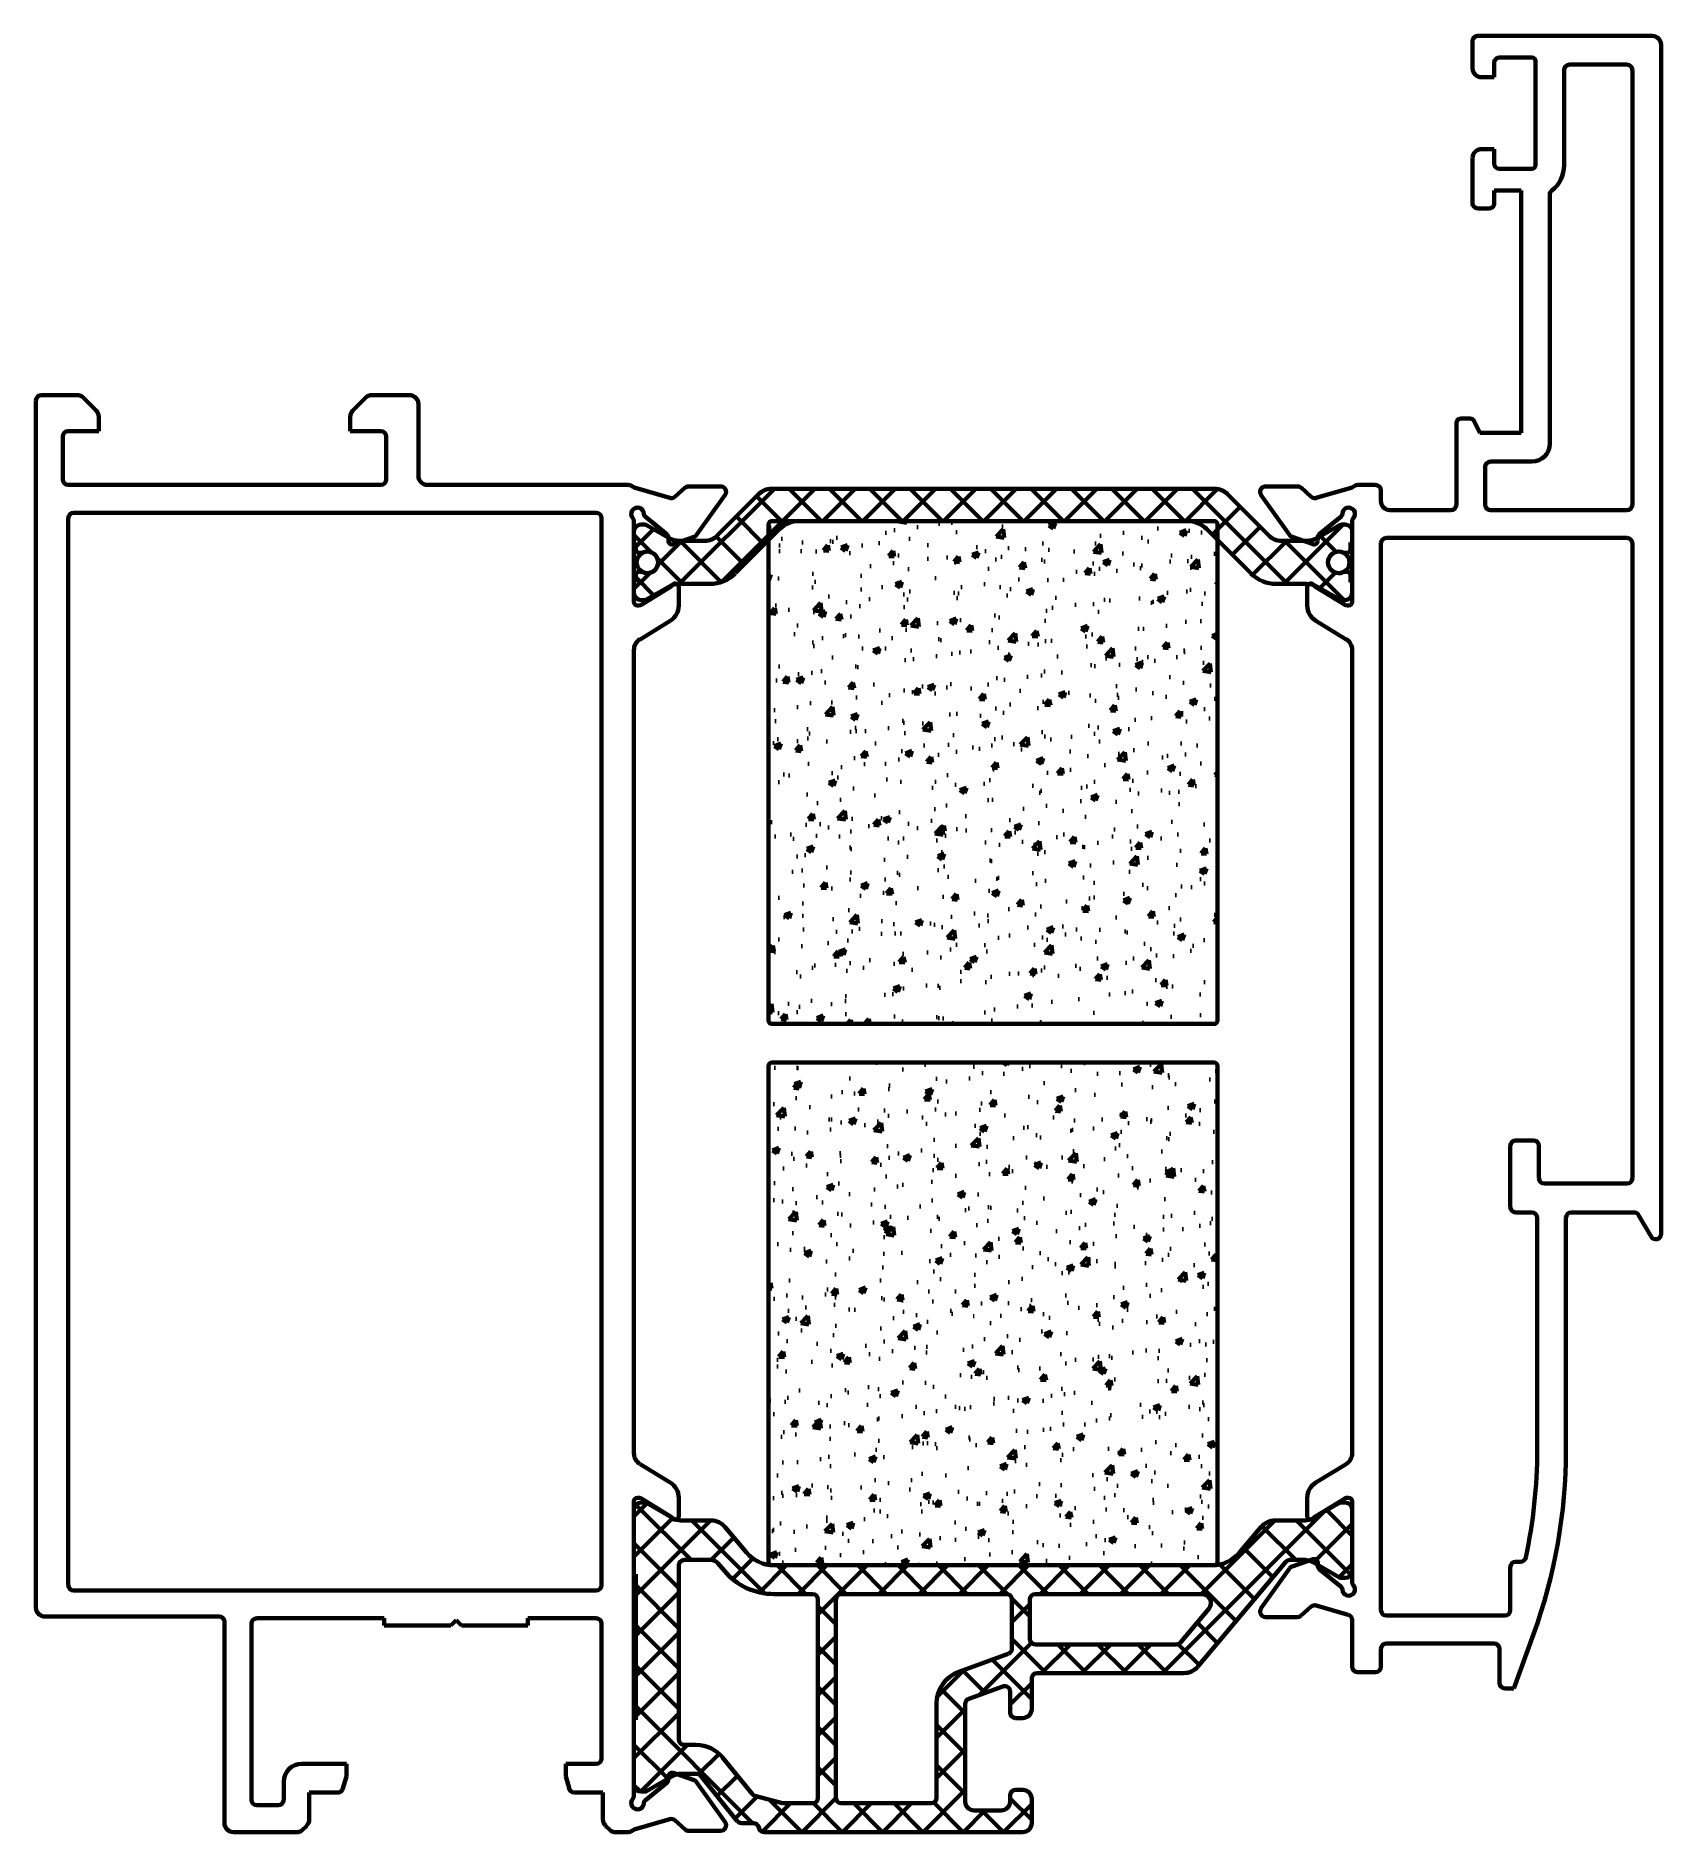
# Model space of a CAD drawing. Header units: millimetres. Extents: x 1432 to 1523, y 108 to 208.
import ezdxf

# ---------------------------------------------------------------- set-up
doc = ezdxf.new("R2010")
doc.units = ezdxf.units.MM

msp = doc.modelspace()

# ---------------------------------------------------------------- hatches: boundary and pattern name
at = {"lineweight": 100}
h = msp.add_hatch(dxfattribs=at)
h.set_pattern_fill('ANSI37', color=8, scale=0.5, style=0)
h.paths.add_polyline_path([(1498.69, 182.27, 0.198912), (1497.99, 182.56), (1485.65, 182.56), (1473.31, 182.56, 0.198912), (1472.61, 182.27), (1470.29, 179.95, -0.198912), (1469.59, 179.66), (1468.19, 179.66, -0.131652), (1467.59, 179.82), (1466.36, 180.53, 0.131652), (1466.26, 180.56), (1466.05, 180.56, 0.414214), (1465.65, 180.16), (1465.65, 179.66, 0.414214), (1465.75, 179.56), (1465.75, 179.19, 0.499842), (1466.01, 178.99, 0.176375), (1466.14, 179, -0.551005), (1467, 178.46, -0.548704), (1466.15, 177.92, 0.181898), (1466.01, 177.93, 0.499842), (1465.75, 177.74), (1465.75, 177.36, 0.414214), (1465.65, 177.26), (1465.65, 176.76, 0.414214), (1466.05, 176.36), (1466.26, 176.36, 0.131652), (1466.36, 176.39), (1467.59, 177.1, -0.131652), (1468.19, 177.26), (1469.88, 177.26, 0.198912), (1471.3, 177.85), (1473.77, 180.32, -0.198912), (1474.83, 180.76), (1485.65, 180.76), (1496.47, 180.76, -0.198912), (1497.53, 180.32), (1500, 177.85, 0.198912), (1501.42, 177.26), (1503.11, 177.26, -0.131652), (1503.71, 177.1), (1504.94, 176.39, 0.131652), (1505.04, 176.36), (1505.25, 176.36, 0.414214), (1505.65, 176.76), (1505.65, 177.26, 0.414214), (1505.55, 177.36), (1505.55, 177.74, 0.499842), (1505.29, 177.93, 0.181925), (1505.15, 177.92, -1.575631), (1505.16, 179, 0.176826), (1505.29, 178.99, 0.499842), (1505.55, 179.19), (1505.55, 179.56, 0.414214), (1505.65, 179.66), (1505.65, 180.16, 0.414214), (1505.25, 180.56), (1505.04, 180.56, 0.131652), (1504.94, 180.53), (1503.71, 179.82, -0.131652), (1503.11, 179.66), (1501.71, 179.66, -0.198912), (1501.01, 179.95)])
h = msp.add_hatch(dxfattribs=at)
h.set_pattern_fill('AR-CONC', color=8, scale=0.02, angle=-1e-14, style=0)
h.paths.add_polyline_path([(1498.15, 180.56, 0.414214), (1497.95, 180.76), (1473.35, 180.76, 0.414214), (1473.15, 180.56), (1473.15, 152.96, 0.414214), (1473.35, 152.76), (1497.95, 152.76, 0.414214), (1498.15, 152.96)])
h = msp.add_hatch(dxfattribs=at)
h.set_pattern_fill('AR-CONC', color=8, scale=0.02, angle=-1e-14, style=0)
h.paths.add_polyline_path([(1498.15, 150.42, 0.414214), (1497.95, 150.62), (1473.35, 150.62, 0.414214), (1473.15, 150.42), (1473.15, 122.82, 0.414214), (1473.35, 122.62), (1497.95, 122.62, 0.414214), (1498.15, 122.82)])
h = msp.add_hatch(dxfattribs=at)
h.set_pattern_fill('ANSI37', color=8, scale=0.5, style=0)
edge = h.paths.add_edge_path(flags=16)
edge.add_arc((1484.4, 114.91), 1.9, 110, 180)
edge.add_line((1482.5, 114.91), (1482.5, 109.67))
edge.add_arc((1482.2, 109.67), 0.3, 270, 360, ccw=False)
edge.add_line((1482.2, 109.37), (1477.2, 109.37))
edge.add_arc((1477.2, 109.67), 0.3, 180, 270, ccw=False)
edge.add_line((1476.9, 109.67), (1476.9, 120.72))
edge.add_arc((1477.2, 120.72), 0.3, 90, 180, ccw=False)
edge.add_line((1477.2, 121.02), (1486.4, 121.02))
edge.add_arc((1486.4, 120.72), 0.3, 0, 90, ccw=False)
edge.add_line((1486.7, 120.72), (1486.7, 117.98))
edge.add_arc((1486.4, 117.98), 0.3, 290, 360, ccw=False)
edge.add_line((1486.5, 117.7), (1483.75, 116.69))
edge = h.paths.add_edge_path(flags=16)
edge.add_line((1488, 121.02), (1497.28, 121.02))
edge.add_arc((1497.28, 120.52), 0.5, -40, 90, ccw=False)
edge.add_line((1497.67, 120.2), (1496.09, 118.33))
edge.add_arc((1495.86, 118.52), 0.3, 270, 320, ccw=False)
edge.add_line((1495.86, 118.22), (1488, 118.22))
edge.add_arc((1488, 118.52), 0.3, 180, 270, ccw=False)
edge.add_line((1487.7, 118.52), (1487.7, 120.72))
edge.add_arc((1488, 120.72), 0.3, 90, 180, ccw=False)
edge = h.paths.add_edge_path(flags=16)
edge.add_arc((1473.45, 124.62), 3.6, 220, 270)
edge.add_line((1473.45, 121.02), (1475.6, 121.02))
edge.add_arc((1475.6, 120.72), 0.3, 0, 90, ccw=False)
edge.add_line((1475.9, 120.72), (1475.9, 109.67))
edge.add_arc((1475.6, 109.67), 0.3, -90, 0, ccw=False)
edge.add_line((1475.6, 109.37), (1474, 109.37))
edge.add_arc((1474, 109.67), 0.3, 255, 270, ccw=False)
edge.add_line((1473.92, 109.38), (1472.39, 109.79))
edge.add_arc((1472.47, 110.08), 0.3, 219.0322, 255, ccw=False)
edge.add_line((1472.24, 109.89), (1470.59, 111.92))
edge.add_arc((1469.12, 110.72), 1.9, 39.0322, 90)
edge.add_line((1469.12, 112.62), (1468.45, 112.62))
edge.add_arc((1468.45, 112.92), 0.3, 180, 270, ccw=False)
edge.add_line((1468.15, 112.92), (1468.15, 122.62))
edge.add_arc((1468.45, 122.62), 0.3, 90, 180, ccw=False)
edge.add_line((1468.45, 122.92), (1469.94, 122.92))
edge.add_arc((1469.94, 122.42), 0.5, 40, 90, ccw=False)
edge.add_line((1470.33, 122.74), (1470.69, 122.31))
edge = h.paths.add_edge_path()
edge.add_line((1487.3, 110.12), (1486.9, 110.12))
edge.add_arc((1486.9, 109.82), 0.3, 90, 180)
edge.add_line((1486.6, 109.82), (1486.6, 109.47))
edge.add_arc((1486.1, 109.47), 0.5, -90, 0, ccw=False)
edge.add_line((1486.1, 108.97), (1484.6, 108.97))
edge.add_arc((1484.6, 109.47), 0.5, 180, 270, ccw=False)
edge.add_line((1484.1, 109.47), (1484.1, 114.91))
edge.add_arc((1484.4, 114.91), 0.3, 110, 180, ccw=False)
edge.add_line((1484.3, 115.19), (1486.2, 115.88))
edge.add_arc((1486.3, 115.6), 0.3, 0, 110, ccw=False)
edge.add_line((1486.6, 115.6), (1486.6, 114.42))
edge.add_arc((1486.9, 114.42), 0.3, 180, 270)
edge.add_line((1486.9, 114.12), (1487.3, 114.12))
edge.add_arc((1487.3, 114.62), 0.5, 270, 359.5129)
edge.add_line((1487.8, 114.61), (1487.8, 116.32))
edge.add_arc((1488.1, 116.32), 0.3, 90, 180, ccw=False)
edge.add_line((1488.1, 116.62), (1496.28, 116.62))
edge.add_arc((1496.28, 117.62), 1, 270, 320)
edge.add_line((1497.05, 116.98), (1501.95, 122.81))
edge.add_arc((1502.18, 122.62), 0.3, 90, 140, ccw=False)
edge.add_line((1502.18, 122.92), (1503.04, 122.92))
edge.add_arc((1503.04, 122.12), 0.8, 60.0003, 90, ccw=False)
edge.add_line((1503.44, 122.81), (1504.94, 121.95))
edge.add_arc((1505.04, 122.12), 0.2, 240.0003, 270)
edge.add_line((1505.04, 121.92), (1505.25, 121.92))
edge.add_arc((1505.25, 122.32), 0.4, 270, 360)
edge.add_line((1505.65, 122.32), (1505.65, 125.72))
edge.add_arc((1505.25, 125.72), 0.4, 0, 90)
edge.add_line((1505.25, 126.12), (1505.04, 126.12))
edge.add_arc((1505.04, 125.92), 0.2, 90, 119.9997)
edge.add_line((1504.94, 126.1), (1503.44, 125.23))
edge.add_arc((1503.04, 125.92), 0.8, 270, 299.9997, ccw=False)
edge.add_line((1503.04, 125.12), (1501.35, 125.12))
edge.add_arc((1501.35, 124.12), 1, 90, 140)
edge.add_line((1500.58, 124.76), (1499.38, 123.34))
edge.add_arc((1497.85, 124.62), 2, 270, 320, ccw=False)
edge.add_line((1497.85, 122.62), (1473.45, 122.62))
edge.add_arc((1473.45, 124.62), 2, 220, 270, ccw=False)
edge.add_line((1471.92, 123.34), (1470.72, 124.76))
edge.add_arc((1469.95, 124.12), 1, 40, 90)
edge.add_line((1469.95, 125.12), (1468.26, 125.12))
edge.add_arc((1468.26, 125.92), 0.8, 240.0003, 270, ccw=False)
edge.add_line((1467.86, 125.23), (1466.36, 126.1))
edge.add_arc((1466.26, 125.92), 0.2, 60.0003, 90)
edge.add_line((1466.26, 126.12), (1466.05, 126.12))
edge.add_arc((1466.05, 125.72), 0.4, 90, 180)
edge.add_line((1465.65, 125.72), (1465.65, 122.12))
edge.add_line((1465.65, 122.12), (1465.75, 122.12))
edge.add_line((1465.75, 122.12), (1465.75, 114.02))
edge.add_line((1465.75, 114.02), (1465.65, 114.02))
edge.add_line((1465.65, 114.02), (1465.65, 110.42))
edge.add_arc((1466.05, 110.42), 0.4, 180, 270)
edge.add_line((1466.05, 110.02), (1466.26, 110.02))
edge.add_arc((1466.26, 110.22), 0.2, 270, 299.9997)
edge.add_line((1466.36, 110.05), (1467.86, 110.91))
edge.add_arc((1468.26, 110.22), 0.8, 90, 119.9997, ccw=False)
edge.add_line((1468.26, 111.02), (1469.12, 111.02))
edge.add_arc((1469.12, 110.72), 0.3, 39.0322, 90, ccw=False)
edge.add_line((1469.35, 110.91), (1471.4, 108.38))
edge.add_arc((1471.64, 108.57), 0.3, 219.0322, 270)
edge.add_line((1471.64, 108.27), (1472.31, 108.27))
edge.add_arc((1472.31, 107.97), 0.3, 9.5941, 90, ccw=False)
edge.add_arc((1472.9, 108.07), 0.3, 189.5941, 270)
edge.add_line((1472.9, 107.77), (1487.3, 107.77))
edge.add_arc((1487.3, 108.27), 0.5, 270, 360)
edge.add_line((1487.8, 108.27), (1487.8, 109.62))
edge.add_arc((1487.3, 109.62), 0.5, 0, 90)

# ---------------------------------------------------------------- linework, layer by layer
at = {"lineweight": 100, "ltscale": 10}
for p, q in [((1512.35, 205.97), (1512.35, 207.47)), ((1512.65, 207.77), (1522.35, 207.77)), ((1522.85, 207.27), (1522.85, 141.07)), ((1513.55, 206.33), (1513.55, 205.47)), ((1515.65, 206.57), (1513.85, 206.57)), ((1515.85, 200.57), (1515.85, 206.37)), ((1517.75, 206.17), (1520.95, 206.17)), ((1513.55, 205.47), (1512.85, 205.47)), ((1517.45, 200.57), (1517.45, 205.87)), ((1521.25, 205.87), (1521.25, 181.67)), ((1512.85, 201.47), (1513.55, 201.47)), ((1513.55, 201.47), (1513.55, 200.67)), ((1512.35, 198.47), (1512.35, 200.97)), ((1513.85, 200.37), (1515.65, 200.37)), ((1515.05, 199.17), (1513.55, 199.17)), ((1513.55, 199.17), (1513.55, 198.42)), ((1515.05, 185.67), (1515.05, 199.17)), ((1513.3, 198.17), (1512.65, 198.17)), ((1516.65, 185.07), (1516.65, 198.92)), ((1432.35, 120.27), (1432.35, 187.47)), ((1432.65, 187.77), (1434.64, 187.77)), ((1435, 187.62), (1435.7, 186.92)), ((1450, 186.92), (1450.7, 187.62)), ((1451.06, 187.77), (1453.15, 187.77)), ((1453.65, 187.27), (1453.65, 183.27)), ((1435.85, 186.56), (1435.85, 185.77)), ((1449.85, 185.77), (1449.85, 186.56)), ((1511.45, 181.67), (1511.45, 186.22)), ((1511.7, 186.47), (1512.22, 186.47)), ((1512.44, 186.32), (1512.75, 185.67)), ((1433.85, 185.47), (1433.85, 183.07)), ((1435.85, 185.77), (1434.15, 185.77)), ((1451.55, 185.77), (1449.85, 185.77)), ((1451.85, 183.07), (1451.85, 185.47)), ((1512.75, 185.67), (1515.05, 185.67)), ((1513.35, 184.07), (1515.65, 184.07)), ((1513.05, 181.67), (1513.05, 183.77)), ((1434.15, 182.77), (1451.55, 182.77)), ((1454.15, 182.77), (1465.35, 182.77)), ((1465.35, 182.77), (1465.35, 182.77)), ((1465.66, 182.63), (1467.65, 182.05)), ((1467.93, 182.11), (1468.5, 182.62)), ((1468.7, 182.69), (1470.48, 182.69)), ((1470.73, 182.22), (1469.14, 179.99)), ((1502.15, 179.99), (1500.57, 182.22)), ((1500.82, 182.69), (1502.6, 182.69)), ((1502.8, 182.62), (1503.37, 182.11)), ((1503.65, 182.05), (1505.64, 182.63)), ((1505.95, 182.77), (1506.95, 182.77)), ((1507.25, 182.47), (1507.25, 181.87)), ((1463.55, 181.22), (1434.45, 181.22)), ((1467.5, 180.02), (1466.27, 181.01)), ((1505.03, 181.01), (1503.8, 180.02)), ((1507.75, 181.37), (1511.15, 181.37)), ((1520.95, 181.37), (1513.35, 181.37)), ((1434.15, 180.92), (1434.15, 121.52)), ((1463.85, 121.52), (1463.85, 180.92)), ((1465.65, 180.78), (1465.65, 176.26)), ((1505.65, 176.26), (1505.65, 180.78)), ((1467.57, 179.67), (1467.57, 179.86)), ((1469, 179.88), (1467.83, 179.47)), ((1503.47, 179.47), (1502.3, 179.88)), ((1503.73, 179.86), (1503.73, 179.67)), ((1507.25, 179.52), (1507.25, 120.12)), ((1520.95, 179.82), (1507.55, 179.82)), ((1521.25, 144.17), (1521.25, 179.52)), ((1466.07, 176.1), (1467.76, 177.13)), ((1468.15, 177.08), (1468.15, 176.06)), ((1503.15, 176.06), (1503.15, 177.08)), ((1503.54, 177.13), (1505.23, 176.1)), ((1465.85, 176.06), (1465.92, 176.06)), ((1505.38, 176.06), (1505.45, 176.06)), ((1467.67, 175.2), (1465.99, 174.17)), ((1505.31, 174.17), (1503.63, 175.2)), ((1465.65, 173.58), (1465.65, 128.86)), ((1505.65, 128.86), (1505.65, 173.58)), ((1514.75, 146.27), (1515.75, 146.27)), ((1514.45, 142.57), (1514.45, 145.97)), ((1516.05, 145.97), (1516.05, 144.17)), ((1516.35, 143.87), (1520.95, 143.87)), ((1515.65, 142.27), (1514.75, 142.27)), ((1521.34, 142.27), (1517.85, 142.27)), ((1522.29, 140.92), (1521.6, 142.12)), ((1515.95, 129.04), (1515.95, 141.97)), ((1517.55, 141.97), (1517.55, 129.04)), ((1465.99, 128.26), (1467.67, 127.24)), ((1503.63, 127.24), (1505.31, 128.26)), ((1465.65, 126.18), (1465.65, 109.76)), ((1465.92, 126.38), (1465.85, 126.38)), ((1467.76, 125.31), (1466.07, 126.34)), ((1468.15, 126.38), (1468.15, 125.36)), ((1503.15, 125.36), (1503.15, 126.38)), ((1505.23, 126.34), (1503.54, 125.31)), ((1505.45, 126.38), (1505.38, 126.38)), ((1505.65, 121.66), (1505.65, 126.18)), ((1500.57, 120.22), (1502.15, 122.45)), ((1502.3, 122.56), (1503.47, 122.96)), ((1503.73, 122.77), (1503.73, 122.58)), ((1503.8, 122.42), (1505.03, 121.43)), ((1514.45, 120.12), (1514.45, 122.52)), ((1514.75, 122.82), (1515.02, 122.82)), ((1434.45, 121.22), (1463.55, 121.22)), ((1503.37, 120.33), (1502.8, 119.82)), ((1505.43, 119.87), (1503.65, 120.39)), ((1442.55, 119.77), (1432.85, 119.77)), ((1442.85, 108.27), (1442.85, 119.47)), ((1444.35, 119.37), (1444.35, 109.57)), ((1451.75, 119.67), (1444.65, 119.67)), ((1451.75, 119.27), (1451.75, 119.67)), ((1455.45, 119.27), (1451.75, 119.27)), ((1455.75, 119.57), (1455.45, 119.27)), ((1456.05, 119.27), (1455.75, 119.57)), ((1459.75, 119.27), (1456.05, 119.27)), ((1463.55, 119.67), (1459.75, 119.67)), ((1459.75, 119.67), (1459.75, 119.27)), ((1463.85, 111.87), (1463.85, 119.37)), ((1502.6, 119.74), (1500.82, 119.74)), ((1505.65, 116.97), (1505.65, 119.58)), ((1507.55, 119.82), (1514.15, 119.82)), ((1513.55, 118.27), (1507.55, 118.27)), ((1515.74, 118.78), (1514.65, 115.77)), ((1507.25, 117.97), (1507.25, 116.97)), ((1513.85, 116.07), (1513.85, 117.97)), ((1506.95, 116.67), (1505.95, 116.67)), ((1514.65, 115.77), (1514.15, 115.77)), ((1447.15, 111.57), (1449.65, 111.57)), ((1449.65, 111.57), (1449.65, 110.87)), ((1461.85, 110.87), (1461.85, 111.57)), ((1461.85, 111.57), (1463.55, 111.57)), ((1467.83, 111.06), (1469, 110.66)), ((1446.15, 109.57), (1446.15, 110.57)), ((1449.65, 110.87), (1449.43, 110.14)), ((1462.04, 110.24), (1461.85, 110.87)), ((1466.27, 109.53), (1467.5, 110.52)), ((1467.57, 110.68), (1467.57, 110.87)), ((1469.14, 110.55), (1470.73, 108.32)), ((1444.65, 109.27), (1445.85, 109.27)), ((1449.16, 109.97), (1447.57, 109.97)), ((1447.57, 109.97), (1447.57, 108.48)), ((1463.92, 109.97), (1462.33, 109.97)), ((1463.92, 108.48), (1463.92, 109.97)), ((1447.43, 108.12), (1447.16, 107.86)), ((1464.34, 107.86), (1464.07, 108.12)), ((1467.65, 108.49), (1465.66, 107.91)), ((1468.5, 107.92), (1467.93, 108.43)), ((1446.95, 107.77), (1443.35, 107.77)), ((1465.35, 107.77), (1464.55, 107.77)), ((1464.55, 107.77), (1464.55, 107.77)), ((1470.48, 107.84), (1468.7, 107.84))]:
    msp.add_line(p, q, dxfattribs=at)
at = {"color": 8, "lineweight": 100}
for p, q in [((1472.61, 182.27), (1470.29, 179.95)), ((1485.65, 182.56), (1473.31, 182.56)), ((1497.99, 182.56), (1485.65, 182.56)), ((1501.01, 179.95), (1498.69, 182.27)), ((1465.65, 179.66), (1465.65, 180.16)), ((1466.26, 180.56), (1466.05, 180.56)), ((1467.59, 179.82), (1466.36, 180.53)), ((1471.3, 177.85), (1473.77, 180.32)), ((1473.15, 180.56), (1473.15, 152.96)), ((1497.95, 180.76), (1473.35, 180.76)), ((1474.83, 180.76), (1485.65, 180.76)), ((1485.65, 180.76), (1496.47, 180.76)), ((1497.53, 180.32), (1500, 177.85)), ((1498.15, 152.96), (1498.15, 180.56)), ((1504.94, 180.53), (1503.71, 179.82)), ((1505.25, 180.56), (1505.04, 180.56)), ((1505.65, 179.66), (1505.65, 180.16)), ((1465.75, 179.19), (1465.75, 179.56)), ((1469.59, 179.66), (1468.19, 179.66)), ((1503.11, 179.66), (1501.71, 179.66)), ((1505.55, 179.19), (1505.55, 179.56)), ((1466.06, 178.99), (1465.95, 178.99)), ((1505.24, 178.99), (1505.35, 178.99)), ((1465.65, 177.26), (1465.65, 176.76)), ((1465.75, 177.74), (1465.75, 177.36)), ((1466.06, 177.94), (1465.95, 177.94)), ((1466.36, 176.39), (1467.59, 177.1)), ((1468.19, 177.26), (1469.88, 177.26)), ((1501.42, 177.26), (1503.11, 177.26)), ((1503.71, 177.1), (1504.94, 176.39)), ((1505.35, 177.94), (1505.24, 177.94)), ((1505.55, 177.36), (1505.55, 177.74)), ((1505.65, 176.76), (1505.65, 177.26)), ((1466.05, 176.36), (1466.26, 176.36)), ((1505.04, 176.36), (1505.25, 176.36)), ((1473.35, 152.76), (1497.95, 152.76)), ((1473.15, 150.42), (1473.15, 122.82)), ((1497.95, 150.62), (1473.35, 150.62)), ((1498.15, 122.82), (1498.15, 150.42)), ((1466.26, 126.12), (1466.05, 126.12)), ((1467.86, 125.23), (1466.36, 126.1)), ((1504.94, 126.1), (1503.44, 125.23)), ((1505.25, 126.12), (1505.04, 126.12)), ((1465.65, 125.72), (1465.65, 122.12)), ((1469.95, 125.12), (1468.26, 125.12)), ((1503.04, 125.12), (1501.35, 125.12)), ((1505.65, 122.32), (1505.65, 125.72)), ((1471.92, 123.34), (1470.72, 124.76)), ((1500.58, 124.76), (1499.38, 123.34)), ((1465.65, 122.12), (1465.75, 122.12)), ((1465.75, 122.12), (1465.75, 114.02)), ((1468.15, 112.92), (1468.15, 122.62)), ((1468.45, 122.92), (1469.94, 122.92)), ((1470.33, 122.74), (1470.69, 122.31)), ((1473.35, 122.62), (1497.95, 122.62)), ((1497.85, 122.62), (1473.45, 122.62)), ((1497.05, 116.98), (1501.95, 122.81)), ((1502.18, 122.92), (1503.04, 122.92)), ((1503.44, 122.81), (1504.94, 121.95)), ((1473.45, 121.02), (1475.6, 121.02)), ((1477.2, 121.02), (1486.4, 121.02)), ((1497.28, 121.02), (1488, 121.02)), ((1505.04, 121.92), (1505.25, 121.92)), ((1475.9, 120.72), (1475.9, 109.67)), ((1476.9, 109.67), (1476.9, 120.72)), ((1486.7, 120.72), (1486.7, 117.98)), ((1487.7, 120.72), (1487.7, 118.52)), ((1496.09, 118.33), (1497.67, 120.2)), ((1488, 118.22), (1495.86, 118.22)), ((1486.5, 117.7), (1483.75, 116.69)), ((1487.8, 114.61), (1487.8, 116.32)), ((1488.1, 116.62), (1496.28, 116.62)), ((1484.3, 115.19), (1486.2, 115.88)), ((1486.6, 115.6), (1486.6, 114.42)), ((1465.75, 114.02), (1465.65, 114.02)), ((1465.65, 114.02), (1465.65, 110.42)), ((1482.5, 114.91), (1482.5, 109.67)), ((1484.1, 109.47), (1484.1, 114.91)), ((1486.9, 114.12), (1487.3, 114.12)), ((1469.12, 112.62), (1468.45, 112.62)), ((1468.26, 111.02), (1469.12, 111.02)), ((1472.24, 109.89), (1470.59, 111.92)), ((1466.05, 110.02), (1466.26, 110.02)), ((1466.36, 110.05), (1467.86, 110.91)), ((1469.35, 110.91), (1471.4, 108.38)), ((1487.3, 110.12), (1486.9, 110.12)), ((1473.92, 109.38), (1472.39, 109.79)), ((1475.6, 109.37), (1474, 109.37)), ((1482.2, 109.37), (1477.2, 109.37)), ((1486.6, 109.82), (1486.6, 109.47)), ((1487.8, 108.27), (1487.8, 109.62)), ((1471.64, 108.27), (1472.31, 108.27)), ((1486.1, 108.97), (1484.6, 108.97)), ((1472.9, 107.77), (1487.3, 107.77))]:
    msp.add_line(p, q, dxfattribs=at)
for centre in [(1466.4, 178.46), (1504.9, 178.46)]:
    msp.add_circle(centre, 0.6, dxfattribs=at)
at = {"lineweight": 100, "ltscale": 10}
for centre, radius, start, end in [((1512.65, 207.47), 0.3, 90, 180), ((1522.35, 207.27), 0.5, 0, 90), ((1513.85, 206.27), 0.3, 90, 168.6901), ((1515.65, 206.37), 0.2, 0, 90), ((1517.75, 205.87), 0.3, 90, 180), ((1520.95, 205.87), 0.3, 0, 90), ((1512.85, 205.97), 0.5, 180, 270), ((1512.85, 200.97), 0.5, 90, 179.5129), ((1513.85, 200.67), 0.3, 180, 270), ((1515.65, 200.57), 0.2, 270, 0), ((1515.65, 200.57), 1.8, 308.2405, 0), ((1516.95, 198.92), 0.3, 128.2405, 180), ((1512.65, 198.47), 0.3, 179.9984, 270), ((1513.3, 198.42), 0.25, 270, 0), ((1432.65, 187.47), 0.3, 90, 180), ((1434.64, 187.27), 0.5, 45, 90), ((1451.06, 187.27), 0.5, 90, 135), ((1453.15, 187.27), 0.5, 0, 90), ((1435.35, 186.56), 0.5, 0, 45), ((1450.35, 186.56), 0.5, 135, 180), ((1511.7, 186.22), 0.25, 90, 180), ((1512.22, 186.22), 0.25, 25, 90), ((1434.15, 185.47), 0.3, 90, 180), ((1451.55, 185.47), 0.3, 0, 90), ((1515.65, 185.07), 1, 270, 0), ((1513.35, 183.77), 0.3, 90, 180), ((1434.15, 183.07), 0.3, 180, 270), ((1451.55, 183.07), 0.3, 270, 360), ((1454.15, 183.27), 0.5, 180, 270), ((1465.35, 182.47), 0.3, 48.4581, 90), ((1465.75, 182.92), 0.3, 228.4581, 253.5806), ((1467.73, 182.33), 0.3, 253.5806, 312), ((1468.7, 182.39), 0.3, 90, 132), ((1470.48, 182.39), 0.3, 324.7088, 90), ((1500.82, 182.39), 0.3, 90, 215.2912), ((1502.6, 182.39), 0.3, 48, 90), ((1503.57, 182.33), 0.3, 228, 286.4194), ((1505.55, 182.92), 0.3, 286.4194, 311.5419), ((1505.95, 182.47), 0.3, 90, 131.5419), ((1506.95, 182.47), 0.3, 360, 90), ((1434.45, 180.92), 0.3, 90, 180), ((1463.55, 180.92), 0.3, 360, 90), ((1465.85, 181.16), 0.35, 0.3367, 223.3397), ((1466.4, 181.16), 0.2, 180.335, 231.0594), ((1504.9, 181.16), 0.2, 308.9406, 359.665), ((1505.45, 181.16), 0.35, 316.6603, 179.6633), ((1507.75, 181.87), 0.5, 180, 270), ((1511.15, 181.67), 0.3, 270, 0), ((1513.35, 181.67), 0.3, 180, 270), ((1520.95, 181.67), 0.3, 270, 360), ((1465.45, 180.78), 0.2, 0.0006, 43.343), ((1467.37, 179.86), 0.2, 359, 51.0594), ((1503.93, 179.86), 0.2, 128.9406, 181), ((1505.85, 180.78), 0.2, 136.657, 179.9994), ((1467.77, 179.66), 0.2, 179, 289), ((1468.9, 180.16), 0.3, 289, 324.7088), ((1502.4, 180.16), 0.3, 215.2912, 251), ((1503.53, 179.66), 0.2, 251, 1), ((1507.55, 179.52), 0.3, 90, 180), ((1520.95, 179.52), 0.3, 0, 90), ((1467.95, 177.08), 0.2, 360, 166.3778), ((1503.35, 177.08), 0.2, 13.6222, 180), ((1465.85, 176.26), 0.2, 180, 270), ((1465.92, 176.36), 0.3, 270, 301.3801), ((1467.15, 176.06), 1, 301.3801, 360), ((1504.15, 176.06), 1, 180, 238.6199), ((1505.38, 176.36), 0.3, 238.6199, 270), ((1505.45, 176.26), 0.2, 270, 360), ((1466.35, 173.58), 0.7, 121.3801, 180), ((1504.95, 173.58), 0.7, 360, 58.6199), ((1514.75, 145.97), 0.3, 90, 180), ((1515.75, 145.97), 0.3, 0, 90), ((1516.35, 144.17), 0.3, 180, 270), ((1520.95, 144.17), 0.3, 270, 0), ((1514.75, 142.57), 0.3, 180, 270), ((1515.65, 141.97), 0.3, 0, 90), ((1517.85, 141.97), 0.3, 90, 180), ((1521.34, 141.97), 0.3, 30, 90), ((1522.55, 141.07), 0.3, 210, 0), ((1487.55, 129.04), 28.4, 347.8419, 360), ((1487.55, 129.04), 30, 340, 360), ((1466.35, 128.86), 0.7, 180, 238.6199), ((1504.95, 128.86), 0.7, 301.3801, 360), ((1467.15, 126.38), 1, 0, 58.6199), ((1504.15, 126.38), 1, 121.3801, 180), ((1465.85, 126.18), 0.2, 90, 180), ((1465.92, 126.08), 0.3, 58.6199, 90), ((1505.38, 126.08), 0.3, 90, 121.3801), ((1505.45, 126.18), 0.2, 360, 90), ((1467.95, 125.36), 0.2, 193.6222, 0), ((1503.35, 125.36), 0.2, 180, 346.3778), ((1515.02, 123.12), 0.3, 270, 347.8419), ((1502.4, 122.28), 0.3, 109, 144.7088), ((1503.53, 122.77), 0.2, 359, 109), ((1503.93, 122.58), 0.2, 179, 231.0594), ((1514.75, 122.52), 0.3, 90, 180), ((1434.45, 121.52), 0.3, 180, 270), ((1463.55, 121.52), 0.3, 270, 0), ((1504.9, 121.28), 0.2, 0.335, 51.0594), ((1505.45, 121.28), 0.35, 180.3367, 43.3397), ((1505.85, 121.66), 0.2, 179.9997, 223.3421), ((1432.85, 120.27), 0.5, 180, 270), ((1500.82, 120.04), 0.3, 144.7088, 270), ((1503.57, 120.1), 0.3, 73.5806, 132), ((1507.55, 120.12), 0.3, 180, 270), ((1514.15, 120.12), 0.3, 270, 0), ((1442.55, 119.47), 0.3, 360, 90), ((1444.65, 119.37), 0.3, 90, 180), ((1463.55, 119.37), 0.3, 360, 90), ((1502.6, 120.04), 0.3, 270, 312), ((1505.35, 119.58), 0.3, 0, 73.5806), ((1507.55, 117.97), 0.3, 90, 180), ((1513.55, 117.97), 0.3, 360, 90), ((1505.95, 116.97), 0.3, 180, 270), ((1506.95, 116.97), 0.3, 270, 360), ((1514.15, 116.07), 0.3, 180, 270), ((1447.15, 110.57), 1, 90, 180), ((1463.55, 111.87), 0.3, 270, 0), ((1467.77, 110.87), 0.2, 71, 181), ((1449.16, 110.27), 0.3, 270, 333.4349), ((1462.33, 110.27), 0.3, 186.3794, 270), ((1467.37, 110.68), 0.2, 308.9406, 1), ((1468.9, 110.38), 0.3, 35.2912, 71), ((1444.65, 109.57), 0.3, 180, 270), ((1445.85, 109.57), 0.3, 270, 0), ((1465.85, 109.38), 0.35, 136.6603, 359.6633), ((1465.45, 109.76), 0.2, 316.6579, 0.0003), ((1466.4, 109.38), 0.2, 128.9406, 179.665), ((1443.35, 108.27), 0.5, 180, 270), ((1447.07, 108.48), 0.5, 315, 360), ((1464.42, 108.48), 0.5, 180, 225), ((1467.73, 108.2), 0.3, 48, 106.4194), ((1470.48, 108.14), 0.3, 270, 35.2912), ((1446.95, 108.07), 0.3, 270, 315), ((1464.55, 108.07), 0.3, 225, 270), ((1465.35, 108.07), 0.301, 270.0635, 311.4784), ((1465.75, 107.62), 0.3, 106.4194, 131.5419), ((1468.7, 108.14), 0.3, 228, 270)]:
    msp.add_arc(centre, radius, start, end, dxfattribs=at)
at = {"color": 8, "lineweight": 100}
for centre, radius, start, end in [((1473.31, 181.56), 1, 90, 135), ((1497.99, 181.56), 1, 45, 90), ((1466.05, 180.16), 0.4, 90, 180.0006), ((1466.26, 180.36), 0.2, 60, 90), ((1473.35, 180.56), 0.2, 90, 180), ((1474.83, 179.26), 1.5, 90, 135), ((1496.47, 179.26), 1.5, 45, 90), ((1497.95, 180.56), 0.2, 0, 90), ((1505.04, 180.36), 0.2, 90, 120), ((1505.25, 180.16), 0.4, 359.9994, 90), ((1465.75, 179.66), 0.1, 180, 270), ((1465.95, 179.19), 0.2, 180, 270), ((1466.06, 179.19), 0.2, 270, 295.0078), ((1466.4, 178.46), 0.6, 241.0441, 118.9542), ((1468.19, 180.86), 1.2, 240, 270), ((1469.59, 180.66), 1, 270, 315), ((1501.71, 180.66), 1, 225, 270), ((1503.11, 180.86), 1.2, 270, 300), ((1504.9, 178.46), 0.6, 61.0458, 298.9559), ((1505.24, 179.19), 0.2, 244.9922, 270), ((1505.35, 179.19), 0.2, 270, 0), ((1505.55, 179.66), 0.1, 270, 360), ((1465.75, 177.26), 0.1, 90, 180), ((1465.95, 177.74), 0.2, 90, 180), ((1466.06, 177.74), 0.2, 64.9922, 90), ((1468.19, 176.06), 1.2, 90, 120), ((1469.88, 179.26), 2, 270, 315), ((1501.42, 179.26), 2, 225, 270), ((1503.11, 176.06), 1.2, 60, 90), ((1505.24, 177.74), 0.2, 90, 115.0078), ((1505.35, 177.74), 0.2, 360, 90), ((1505.55, 177.26), 0.1, 0, 90), ((1466.05, 176.76), 0.4, 180, 270), ((1466.26, 176.56), 0.2, 270, 300), ((1505.04, 176.56), 0.2, 240, 270), ((1505.25, 176.76), 0.4, 270, 0), ((1473.35, 152.96), 0.2, 180, 270), ((1497.95, 152.96), 0.2, 270, 360), ((1473.35, 150.42), 0.2, 90, 180), ((1497.95, 150.42), 0.2, 0, 90), ((1466.05, 125.72), 0.4, 90, 180), ((1466.26, 125.92), 0.2, 60.0003, 90), ((1505.04, 125.92), 0.2, 90, 119.9997), ((1505.25, 125.72), 0.4, 0, 90), ((1468.26, 125.92), 0.8, 240.0003, 270), ((1469.95, 124.12), 1, 40, 90), ((1501.35, 124.12), 1, 90, 140), ((1503.04, 125.92), 0.8, 270, 299.9997), ((1473.45, 124.62), 2, 220, 270), ((1497.85, 124.62), 2, 270, 320), ((1468.45, 122.62), 0.3, 90, 180), ((1469.94, 122.42), 0.5, 40, 90), ((1473.45, 124.62), 3.6, 220, 270), ((1473.35, 122.82), 0.2, 180, 270), ((1497.95, 122.82), 0.2, 270, 0), ((1502.18, 122.62), 0.3, 90, 140), ((1503.04, 122.12), 0.8, 60.0003, 90), ((1505.25, 122.32), 0.4, 270, 0), ((1475.6, 120.72), 0.3, 0, 90), ((1477.2, 120.72), 0.3, 90, 180), ((1486.4, 120.72), 0.3, 360, 90), ((1488, 120.72), 0.3, 90, 180), ((1497.28, 120.52), 0.5, 320, 90), ((1505.04, 122.12), 0.2, 240.0003, 270), ((1488, 118.52), 0.3, 180, 270), ((1495.86, 118.52), 0.3, 270, 320), ((1486.4, 117.98), 0.3, 290, 360), ((1484.4, 114.91), 1.9, 110, 180), ((1488.1, 116.32), 0.3, 90, 180), ((1496.28, 117.62), 1, 270, 320), ((1484.4, 114.91), 0.3, 110, 180), ((1486.3, 115.6), 0.3, 360, 110), ((1486.9, 114.42), 0.3, 180, 270), ((1487.3, 114.62), 0.5, 270, 359.5129), ((1468.45, 112.92), 0.3, 180, 270), ((1469.12, 110.72), 1.9, 39.0322, 90), ((1468.26, 110.22), 0.8, 90, 119.9997), ((1469.12, 110.72), 0.3, 39.0322, 90), ((1466.05, 110.42), 0.4, 180, 270), ((1466.26, 110.22), 0.2, 270, 299.9997), ((1486.9, 109.82), 0.3, 90, 180), ((1487.3, 109.62), 0.5, 360, 90), ((1472.47, 110.08), 0.3, 219.0322, 255), ((1474, 109.67), 0.3, 255, 270), ((1475.6, 109.67), 0.3, 270, 0), ((1477.2, 109.67), 0.3, 180, 270), ((1482.2, 109.67), 0.3, 270, 360), ((1484.6, 109.47), 0.5, 180, 270), ((1486.1, 109.47), 0.5, 270, 0), ((1471.64, 108.57), 0.3, 219.0322, 270), ((1472.31, 107.97), 0.3, 9.5941, 90), ((1472.9, 108.07), 0.3, 189.5941, 270), ((1487.3, 108.27), 0.5, 270, 0)]:
    msp.add_arc(centre, radius, start, end, dxfattribs=at)

doc.saveas('drawing.dxf')
